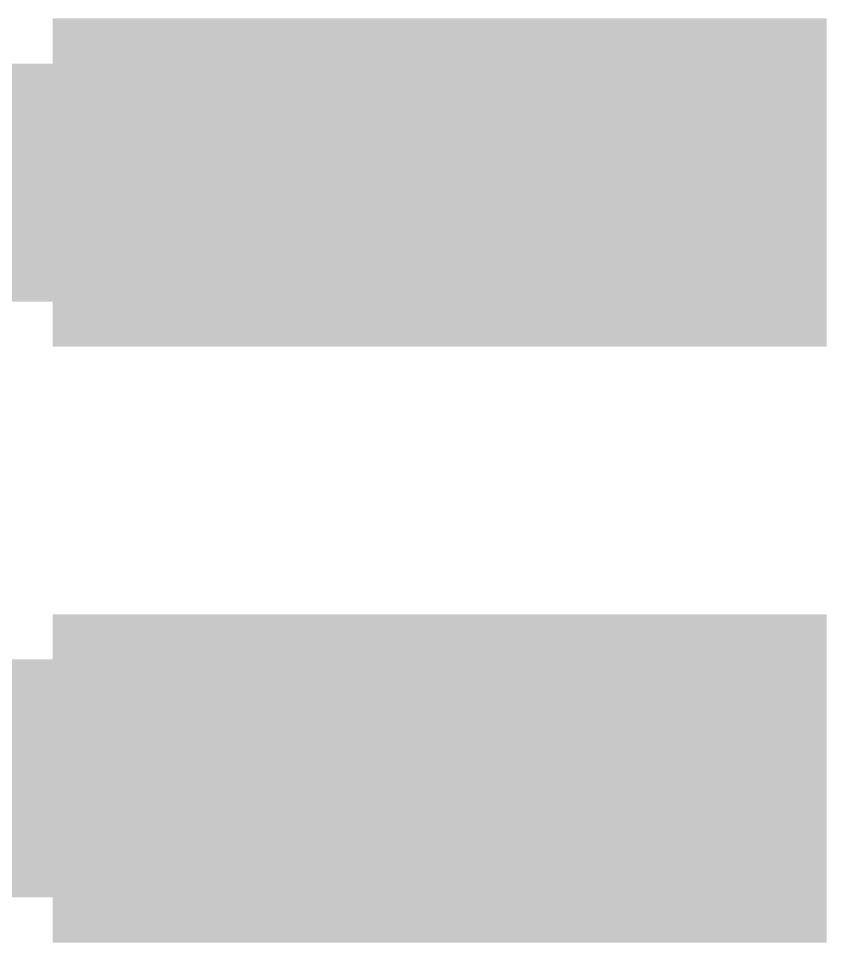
# Model space of a CAD drawing. Header units: inches. Extents: x 68 to 568, y 3 to 460.
# Drawn here: x 152.588 to 154.311, y 256.832 to 258.802 of the extents above; entities that cross this region are included whole.
import ezdxf

# ---------------------------------------------------------------- set-up
doc = ezdxf.new("R2010")
doc.units = ezdxf.units.IN
for name, color, linetype in [('Top Layer', 1, 'Continuous'), ('Top Paste', 8, 'Continuous'), ('Top Solder', 216, 'Continuous')]:
    doc.layers.add(name, color=color, linetype=linetype)

# ---------------------------------------------------------------- blocks, each defined once
blk = doc.blocks.new('UCC256404DDBR_468')
at = {"layer": 'Top Layer'}
for points in [[(-3.55, -1.605), (-2, -1.605), (-2, -2.205), (-3.55, -2.205)], [(-3.55, -2.875), (-2, -2.875), (-2, -3.475), (-3.55, -3.475)]]:
    blk.add_hatch(color=1, dxfattribs=at).paths.add_polyline_path(points)
at = {"layer": 'Top Paste'}
for points in [[(-3.55, -1.605), (-2, -1.605), (-2, -2.205), (-3.55, -2.205)], [(-3.55, -2.875), (-2, -2.875), (-2, -3.475), (-3.55, -3.475)]]:
    blk.add_hatch(color=8, dxfattribs=at).paths.add_polyline_path(points)
at = {"layer": 'Top Solder'}
for points in [[(-3.6, -1.555), (-1.95, -1.555), (-1.95, -2.255), (-3.6, -2.255)], [(-3.6, -2.825), (-1.95, -2.825), (-1.95, -3.525), (-3.6, -3.525)]]:
    blk.add_hatch(color=216, dxfattribs=at).paths.add_polyline_path(points)

msp = doc.modelspace()

# ---------------------------------------------------------------- linework, layer by layer
at = {"layer": 'Top Layer'}
for points in [[(148.7129, 258.452, 0.508, 0.508, 0), (153.4858, 258.452, 0.508, 0.508, 0)], [(152.1067, 257.182, 0.508, 0.508, 0), (153.4858, 257.182, 0.508, 0.508, 0)]]:
    msp.add_lwpolyline(points, format="xyseb", dxfattribs=at)
for points in [[(153.3588, 258.452, 0.254, 0.254, 1), (153.6128, 258.452, 0.254, 0.254, 1)], [(153.3588, 257.182, 0.254, 0.254, 1), (153.6128, 257.182, 0.254, 0.254, 1)]]:
    msp.add_lwpolyline(points, format="xyseb", close=True, dxfattribs=at)

# ---------------------------------------------------------------- block references
msp.add_blockref('UCC256404DDBR_468', (156.2608, 260.357))

doc.saveas('drawing.dxf')
